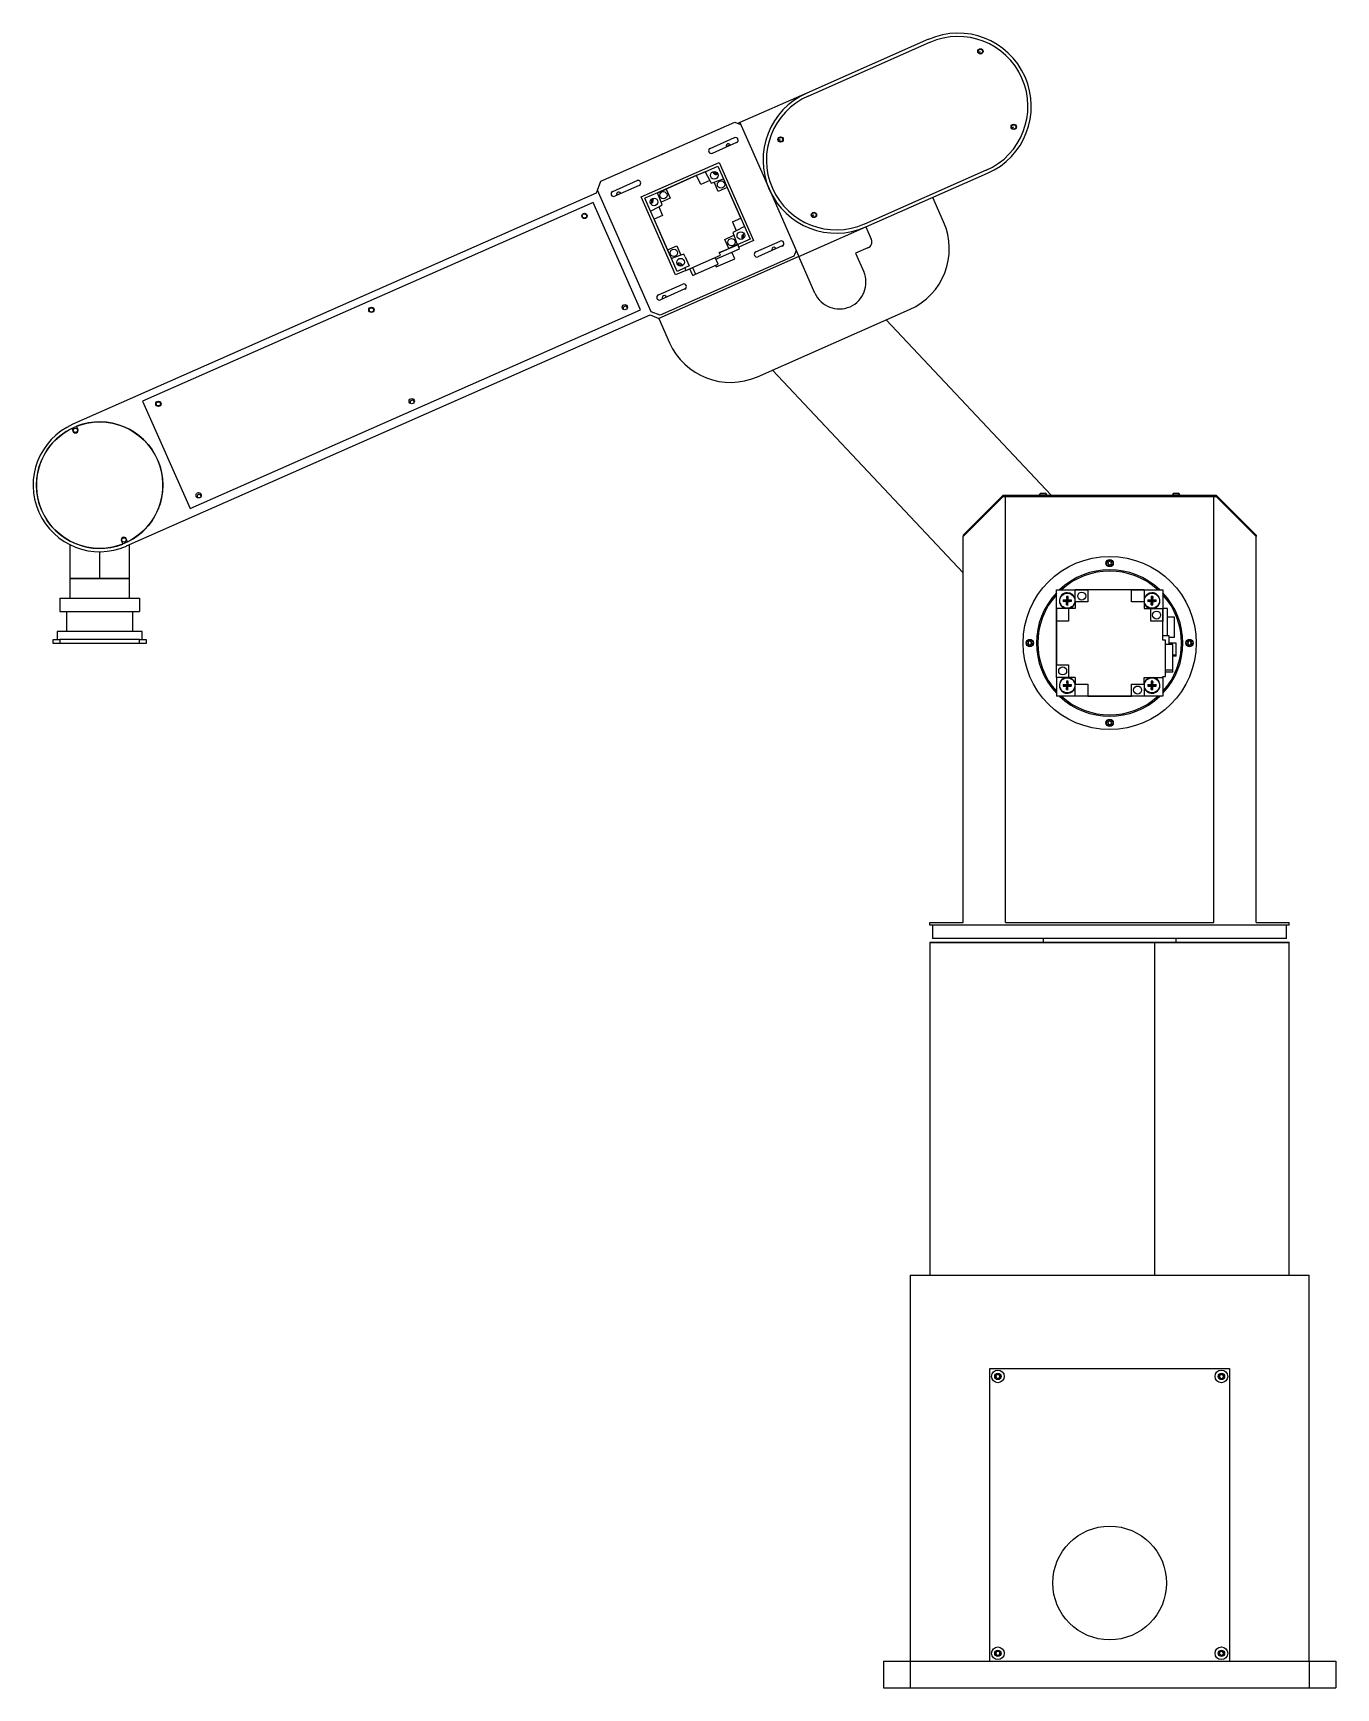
# Model space of a CAD drawing. Header units: millimetres. Extents: x 20619 to 36223, y 3512 to 8014.
# Drawn here: x 20619 to 21598, y 4922 to 6165 of the extents above; entities that cross this region are included whole.
import ezdxf

# ---------------------------------------------------------------- set-up
doc = ezdxf.new("R2010")
doc.units = ezdxf.units.MM
doc.layers.get('0').update_dxf_attribs({"lineweight": 35})

msp = doc.modelspace()

# ---------------------------------------------------------------- linework, layer by layer
at = {"color": 7, "linetype": 'Continuous', "lineweight": 25}
for p, q in [((21292.3, 6160.4), (21200.8, 6120)), ((21201.8, 6117.7), (21293.3, 6158.1)), ((21329.8, 6150.7), (21331.3, 6151.3)), ((21200.8, 6120), (21150.5, 6097.8)), ((21046.2, 6053.7), (21146.8, 6098.1)), ((21146.8, 6098.1), (21151.1, 6096.4)), ((21150.5, 6097.8), (21149.1, 6097.2)), ((21150.5, 6097.8), (21172.7, 6047.5)), ((21354.8, 6093.9), (21356.3, 6094.6)), ((21128.2, 6078.4), (21146.5, 6086.5)), ((21148.1, 6082.8), (21129.8, 6074.7)), ((21143.3, 6081), (21140.3, 6079.6)), ((21179.7, 6084.5), (21181.2, 6085.1)), ((21076.5, 6041.9), (21135.1, 6067.8)), ((21091.7, 6073.8), (21092.7, 6074.7)), ((21093, 6074.3), (21092.7, 6074.7)), ((21135.1, 6067.8), (21160.9, 6009.2)), ((21118.3, 6058.2), (21088.7, 6045.1)), ((21118, 6058), (21095.2, 6047.9)), ((21124.5, 6060.9), (21118, 6058)), ((21121.1, 6051.2), (21118, 6058)), ((21118.3, 6058.2), (21124.4, 6060.9)), ((21118.3, 6058.2), (21118.3, 6058.1)), ((21124.4, 6060.9), (21134, 6065.1)), ((21124.4, 6060.9), (21124.5, 6060.9)), ((21124.5, 6060.9), (21127.9, 6054.3)), ((21131.2, 6053), (21138.2, 6055.5)), ((21134, 6065.1), (21138.3, 6055.5)), ((21138.2, 6055.5), (21141.1, 6049.1)), ((21138.2, 6055.5), (21138.3, 6055.5)), ((21151.3, 6026), (21138.3, 6055.5)), ((21335.7, 6062), (21244.2, 6021.6)), ((21245.2, 6019.4), (21336.7, 6059.7)), ((21042.7, 6044.8), (20649.3, 5871.2)), ((21043.6, 6047.1), (21042.7, 6044.8)), ((21043.6, 6047.1), (21046.2, 6053.7)), ((21084, 5955.6), (21043.6, 6047.1)), ((21055, 6046.1), (21073.3, 6054.2)), ((21074.9, 6050.5), (21056.6, 6042.4)), ((21060.9, 6044.6), (21058, 6043.3)), ((21088.7, 6045.1), (21079.1, 6040.9)), ((21088.7, 6045.1), (21095.2, 6047.9)), ((21091.3, 6038.1), (21088.7, 6045.1)), ((21088.7, 6045.1), (21088.7, 6045.1)), ((21095.2, 6047.9), (21098.2, 6041.1)), ((21127.9, 6054.3), (21121.1, 6051.2)), ((21127.9, 6054.3), (21129, 6052.2)), ((21129, 6052.2), (21131.2, 6053)), ((21134.2, 6046.1), (21131.2, 6053)), ((21141.1, 6049.1), (21134.2, 6046.1)), ((21141.1, 6049.1), (21151.3, 6026)), ((21172.7, 6047.5), (21194.9, 5997.1)), ((21040.4, 6037.7), (20701.8, 5888.4)), ((21075.9, 5957.2), (21040.4, 6037.7)), ((21102.3, 5983.4), (21076.5, 6041.9)), ((21083.4, 6031.3), (21079.1, 6040.9)), ((21083.4, 6031.3), (21089.6, 6034.6)), ((21086.1, 6025.2), (21083.4, 6031.3)), ((21086.1, 6025.2), (21083.4, 6031.3)), ((21083.4, 6031.3), (21083.4, 6031.3)), ((21089.6, 6034.6), (21092.1, 6035.9)), ((21089.6, 6034.6), (21092.5, 6028)), ((21098.2, 6041.1), (21091.3, 6038.1)), ((21092.1, 6035.9), (21091.3, 6038.1)), ((21303.6, 6023.3), (21295.5, 6041.6)), ((21092.5, 6028), (21086.1, 6025.2)), ((21096.3, 6002.1), (21086.1, 6025.2)), ((21099.1, 5995.6), (21086.1, 6025.2)), ((21086.1, 6025.2), (21086.1, 6025.2)), ((21144.9, 6023.2), (21151.3, 6026)), ((21144.9, 6023.2), (21147.8, 6016.6)), ((21154, 6019.8), (21147.8, 6016.6)), ((21151.3, 6026), (21154, 6019.8)), ((21151.3, 6026), (21151.3, 6026)), ((21151.3, 6026), (21154, 6019.8)), ((21154, 6019.8), (21154, 6019.8)), ((21154, 6019.8), (21158.3, 6010.2)), ((21194.9, 5997.1), (21245.2, 6019.4)), ((21204.8, 6027.7), (21206.2, 6028.4)), ((21245.2, 6019.4), (21249.2, 6010.2)), ((21096.3, 6002.1), (21103.2, 6005.1)), ((21103.2, 6005.1), (21106.2, 5998.2)), ((21135.1, 6000), (21148.7, 6006)), ((21139.2, 6010), (21146.1, 6013.1)), ((21142.2, 6003.2), (21139.2, 6010)), ((21148.6, 6006.1), (21142.2, 6003.2)), ((21147.8, 6016.6), (21145.3, 6015.3)), ((21145.3, 6015.3), (21146.1, 6013.1)), ((21146.1, 6013.1), (21148.6, 6006.1)), ((21148.6, 6006.1), (21148.7, 6006)), ((21148.9, 6006.1), (21148.7, 6006)), ((21158.3, 6010.2), (21148.9, 6006.1)), ((21150.3, 6003), (21148.9, 6006.1)), ((21160.9, 6009.2), (21149.7, 6004.3)), ((21152.3, 6011.2), (21152.2, 6011)), ((21162.5, 6000.6), (21180.8, 6008.7)), ((21182.4, 6005.1), (21164.1, 5997)), ((21194.9, 5997.1), (21089.7, 5950.7)), ((21191.2, 5997.5), (21090.6, 5953.1)), ((21099.2, 5995.6), (21096.3, 6002.1)), ((21099.2, 5995.6), (21099.1, 5995.6)), ((21103.4, 5986), (21099.1, 5995.6)), ((21106.2, 5998.2), (21099.2, 5995.6)), ((21108.4, 5998.9), (21106.2, 5998.2)), ((21109.4, 5996.9), (21108.4, 5998.9)), ((21109.4, 5996.9), (21112.5, 5990.1)), ((21109.9, 5986.7), (21135.9, 5998.2)), ((21134.3, 5991.5), (21132.1, 5996.5)), ((21132.6, 5995.2), (21150.3, 6003)), ((21132.8, 5989.4), (21146.7, 5995.5)), ((21135.1, 6000.1), (21142.2, 6003.2)), ((21135.9, 5998.2), (21135.1, 6000.1)), ((21146.7, 5995.5), (21144.5, 6000.5)), ((21174.6, 6001.9), (21177.6, 6003.2)), ((21192.9, 6001.7), (21191.2, 5997.5)), ((21207, 5969.7), (21194.9, 5997.1)), ((21246.7, 6003.6), (21237.5, 5999.6)), ((21237.5, 5999.6), (21243.6, 5985.8)), ((21109.9, 5986.7), (21102.3, 5983.4)), ((21109.1, 5988.6), (21103.4, 5986)), ((21112.5, 5990.1), (21109.1, 5988.6)), ((21109.1, 5988.6), (21109.9, 5986.7)), ((21115.1, 5983), (21112.9, 5988)), ((21114.9, 5988.9), (21117.1, 5983.9)), ((21115.1, 5983), (21117.1, 5983.9)), ((21117.1, 5983.9), (21134.3, 5991.5)), ((21132.3, 5990.6), (21132.8, 5989.4)), ((21089.3, 5968.3), (21107.6, 5976.4)), ((21109.2, 5972.8), (21090.9, 5964.7)), ((20737.4, 5807.9), (21075.9, 5957.2)), ((21090.6, 5953.1), (21084, 5955.6)), ((21092.3, 5965.5), (21095.3, 5966.9)), ((21163.7, 5906.9), (21278, 5957.3)), ((20689.7, 5779.7), (21083.1, 5953.3)), ((21083.1, 5953.3), (21089.7, 5950.7)), ((21089.7, 5950.7), (21097.7, 5932.4)), ((21260.5, 5949.6), (21384.4, 5817.8)), ((21175.1, 5911.9), (21318.4, 5759.5)), ((20701.8, 5888.4), (20737.4, 5807.9)), ((20653.2, 5867.4), (20652.2, 5869.7)), ((20648.5, 5868.1), (20649.5, 5865.8)), ((21377, 5819.4), (21379.8, 5819.4)), ((21477, 5819.4), (21479.8, 5819.4)), ((21318.4, 5787.8), (21348.4, 5817.8)), ((21344.2, 5812.6), (21318.4, 5786.8)), ((21344.2, 5812.6), (21348.4, 5816.8)), ((21348.4, 5817.8), (21508.4, 5817.8)), ((21348.4, 5817.8), (21348.4, 5816.8)), ((21348.4, 5816.8), (21508.4, 5816.8)), ((21350.1, 5496.8), (21350.1, 5816.8)), ((21350.1, 5816.8), (21506.7, 5816.8)), ((21375.6, 5818.2), (21375.6, 5817.8)), ((21375.6, 5818.2), (21381.3, 5818.2)), ((21381.3, 5817.8), (21381.3, 5818.2)), ((21475.6, 5818.2), (21475.6, 5817.8)), ((21475.6, 5818.2), (21481.3, 5818.2)), ((21481.3, 5817.8), (21481.3, 5818.2)), ((21506.7, 5496.8), (21506.7, 5816.8)), ((21508.4, 5816.8), (21508.4, 5817.8)), ((21508.4, 5817.8), (21538.4, 5787.8)), ((21508.4, 5816.8), (21512.6, 5812.6)), ((21538.4, 5786.8), (21512.6, 5812.6)), ((20685.8, 5783.5), (20686.8, 5781.2)), ((20690.5, 5782.8), (20689.5, 5785.1)), ((21318.4, 5787.8), (21318.4, 5786.8)), ((21318.4, 5496.8), (21318.4, 5786.8)), ((21538.4, 5787.8), (21538.4, 5786.8)), ((21538.4, 5496.8), (21538.4, 5786.8)), ((20647, 5780.8), (20647, 5755.4)), ((20669.5, 5775.4), (20669.5, 5755.4)), ((20692, 5755.4), (20692, 5780.7)), ((21426.9, 5766.8), (21427.7, 5768.1)), ((21426.9, 5766.8), (21427.7, 5765.5)), ((21429.1, 5768.1), (21427.7, 5768.1)), ((21427.7, 5765.5), (21429.1, 5765.5)), ((21429.1, 5768.1), (21429.9, 5766.8)), ((21429.9, 5766.8), (21429.1, 5765.5)), ((20647, 5755.4), (20647, 5740.4)), ((20647, 5755.4), (20692, 5755.4)), ((20669.5, 5755.4), (20647, 5755.4)), ((20692, 5755.4), (20669.5, 5755.4)), ((20692, 5740.4), (20692, 5755.4)), ((21388.4, 5746.8), (21402.5, 5746.8)), ((21388.4, 5732.7), (21388.4, 5746.8)), ((21454.4, 5746.8), (21402.5, 5746.8)), ((21402.5, 5746.8), (21402.5, 5746.7)), ((21402.5, 5746.7), (21412.1, 5746.7)), ((21402.5, 5737.7), (21402.5, 5746.7)), ((21412.1, 5746.7), (21412.1, 5737.7)), ((21444.8, 5746.7), (21412.1, 5746.7)), ((21444.8, 5737.7), (21444.8, 5746.7)), ((21444.8, 5746.7), (21454.4, 5746.7)), ((21454.4, 5746.7), (21454.4, 5746.8)), ((21454.4, 5746.8), (21468.4, 5746.8)), ((21454.4, 5746.7), (21454.4, 5737.7)), ((21468.4, 5746.8), (21468.4, 5732.8)), ((20639.5, 5740.4), (20639.5, 5730.4)), ((20639.5, 5740.4), (20699.5, 5740.4)), ((20699.5, 5740.4), (20699.5, 5730.4)), ((21388.4, 5680.8), (21388.4, 5732.7)), ((21388.5, 5732.7), (21388.4, 5732.7)), ((21388.5, 5732.7), (21388.5, 5723.1)), ((21397.5, 5732.7), (21388.5, 5732.7)), ((21393.5, 5739.1), (21396.3, 5738.9)), ((21393.5, 5738.1), (21396.3, 5738.3)), ((21396.3, 5738.9), (21396, 5739.2)), ((21396, 5738), (21396.3, 5738.3)), ((21396.1, 5741.7), (21396.3, 5738.9)), ((21396.1, 5735.6), (21396.3, 5738.3)), ((21396.3, 5738.9), (21396.3, 5738.3)), ((21396.3, 5738.9), (21396.9, 5738.9)), ((21396.9, 5738.3), (21396.3, 5738.3)), ((21397.1, 5741.7), (21396.9, 5738.9)), ((21397.2, 5739.2), (21396.9, 5738.9)), ((21399.6, 5739.1), (21396.9, 5738.9)), ((21396.9, 5738.3), (21396.9, 5738.9)), ((21396.9, 5738.3), (21397.2, 5738)), ((21399.6, 5738.1), (21396.9, 5738.3)), ((21397.1, 5735.6), (21396.9, 5738.3)), ((21397.5, 5732.7), (21397.5, 5723.1)), ((21402.5, 5732.7), (21397.5, 5732.7)), ((21402.5, 5737.7), (21402.5, 5732.7)), ((21412.1, 5737.7), (21402.5, 5737.7)), ((21454.4, 5737.7), (21444.8, 5737.7)), ((21454.4, 5737.7), (21454.4, 5732.7)), ((21454.4, 5732.7), (21459.4, 5732.7)), ((21457.2, 5739.1), (21459.9, 5738.9)), ((21457.2, 5738.1), (21459.9, 5738.3)), ((21459.4, 5723.1), (21459.4, 5732.7)), ((21459.4, 5732.7), (21468.4, 5732.7)), ((21459.7, 5741.7), (21459.9, 5738.9)), ((21459.9, 5738.9), (21459.7, 5739.2)), ((21459.7, 5738), (21459.9, 5738.3)), ((21459.7, 5735.6), (21459.9, 5738.3)), ((21459.9, 5738.9), (21459.9, 5738.3)), ((21459.9, 5738.9), (21460.5, 5738.9)), ((21460.5, 5738.3), (21459.9, 5738.3)), ((21460.8, 5741.7), (21460.5, 5738.9)), ((21460.8, 5739.2), (21460.5, 5738.9)), ((21463.3, 5739.1), (21460.5, 5738.9)), ((21460.5, 5738.3), (21460.5, 5738.9)), ((21460.8, 5735.6), (21460.5, 5738.3)), ((21460.5, 5738.3), (21460.8, 5738)), ((21463.3, 5738.1), (21460.5, 5738.3)), ((21468.4, 5732.8), (21468.4, 5732.7)), ((21471.8, 5732.8), (21468.4, 5732.8)), ((21468.4, 5732.7), (21468.4, 5723.1)), ((21468.4, 5709), (21468.4, 5732.7)), ((21468.4, 5732.7), (21468.4, 5732.7)), ((21471.8, 5712.3), (21471.8, 5732.8)), ((20639.5, 5730.4), (20699.5, 5730.4)), ((20644.5, 5730.4), (20644.5, 5715.4)), ((20694.5, 5715.4), (20694.5, 5730.4)), ((21388.5, 5723.1), (21388.5, 5690.4)), ((21397.5, 5723.1), (21388.5, 5723.1)), ((21468.4, 5723.1), (21459.4, 5723.1)), ((21468.4, 5709), (21468.4, 5723.1)), ((21477.2, 5726.3), (21471.8, 5726.3)), ((21477.2, 5711.2), (21477.2, 5726.3)), ((20634.5, 5706.4), (20634.5, 5709.4)), ((20634.5, 5709.4), (20639.5, 5709.4)), ((20637.5, 5715.4), (20637.5, 5709.4)), ((20701.5, 5715.4), (20637.5, 5715.4)), ((20639.5, 5709.4), (20639.5, 5706.4)), ((20699.5, 5709.4), (20639.5, 5709.4)), ((20699.5, 5706.4), (20699.5, 5709.4)), ((20699.5, 5709.4), (20704.5, 5709.4)), ((20701.5, 5709.4), (20701.5, 5715.4)), ((20704.5, 5709.4), (20704.5, 5706.4)), ((21366.9, 5706.8), (21367.7, 5708.1)), ((21366.9, 5706.8), (21367.7, 5705.5)), ((21369.1, 5708.1), (21367.7, 5708.1)), ((21369.1, 5708.1), (21369.9, 5706.8)), ((21369.9, 5706.8), (21369.1, 5705.5)), ((21473, 5712.3), (21468.4, 5712.3)), ((21470.4, 5709), (21468.4, 5709)), ((21470.4, 5681.6), (21470.4, 5709)), ((21473, 5705.6), (21473, 5712.3)), ((21473, 5711.2), (21477.2, 5711.2)), ((21478.5, 5706.6), (21473, 5706.6)), ((21478.5, 5697.9), (21478.5, 5706.6)), ((21486.9, 5706.8), (21487.7, 5708.1)), ((21486.9, 5706.8), (21487.7, 5705.5)), ((21489.1, 5708.1), (21487.7, 5708.1)), ((21489.1, 5708.1), (21489.9, 5706.8)), ((21489.9, 5706.8), (21489.1, 5705.5)), ((20639.5, 5706.4), (20634.5, 5706.4)), ((20699.5, 5706.4), (20639.5, 5706.4)), ((20704.5, 5706.4), (20699.5, 5706.4)), ((21367.7, 5705.5), (21369.1, 5705.5)), ((21475.9, 5705.6), (21470.4, 5705.6)), ((21475.9, 5686.7), (21475.9, 5705.6)), ((21475.9, 5697.9), (21478.5, 5697.9)), ((21478.5, 5697), (21475.9, 5697)), ((21478.5, 5697), (21478.5, 5697.9)), ((21487.7, 5705.5), (21489.1, 5705.5)), ((21388.5, 5690.4), (21397.5, 5690.4)), ((21388.5, 5680.8), (21388.5, 5690.4)), ((21397.5, 5690.4), (21397.5, 5680.8)), ((21470.4, 5686.7), (21475.9, 5686.7)), ((21475.9, 5685), (21470.4, 5685)), ((21475.9, 5685), (21475.9, 5686.7)), ((21388.5, 5680.8), (21388.4, 5680.8)), ((21388.4, 5680.8), (21388.4, 5666.8)), ((21397.5, 5680.8), (21388.5, 5680.8)), ((21393.5, 5675.5), (21396.3, 5675.3)), ((21393.5, 5674.4), (21396.3, 5674.7)), ((21396.3, 5675.3), (21396, 5675.5)), ((21396, 5674.4), (21396.3, 5674.7)), ((21396.1, 5678), (21396.3, 5675.3)), ((21396.1, 5671.9), (21396.3, 5674.7)), ((21396.3, 5675.3), (21396.3, 5674.7)), ((21396.3, 5675.3), (21396.9, 5675.3)), ((21396.9, 5674.7), (21396.3, 5674.7)), ((21397.1, 5678), (21396.9, 5675.3)), ((21399.6, 5675.5), (21396.9, 5675.3)), ((21397.2, 5675.5), (21396.9, 5675.3)), ((21396.9, 5674.7), (21396.9, 5675.3)), ((21397.1, 5671.9), (21396.9, 5674.7)), ((21396.9, 5674.7), (21397.2, 5674.4)), ((21399.6, 5674.4), (21396.9, 5674.7)), ((21402.5, 5680.8), (21397.5, 5680.8)), ((21402.5, 5680.8), (21402.5, 5675.8)), ((21402.5, 5675.8), (21412.1, 5675.8)), ((21402.5, 5666.8), (21402.5, 5675.8)), ((21412.1, 5675.8), (21412.1, 5666.8)), ((21444.8, 5675.8), (21454.4, 5675.8)), ((21444.8, 5666.8), (21444.8, 5675.8)), ((21454.4, 5680.8), (21468.4, 5680.8)), ((21454.4, 5675.8), (21454.4, 5680.8)), ((21454.4, 5675.8), (21454.4, 5666.8)), ((21457.2, 5675.5), (21459.9, 5675.3)), ((21457.2, 5674.4), (21459.9, 5674.7)), ((21459.7, 5678), (21459.9, 5675.3)), ((21459.9, 5675.3), (21459.7, 5675.5)), ((21459.7, 5674.4), (21459.9, 5674.7)), ((21459.7, 5671.9), (21459.9, 5674.7)), ((21459.9, 5675.3), (21459.9, 5674.7)), ((21459.9, 5675.3), (21460.5, 5675.3)), ((21460.5, 5674.7), (21459.9, 5674.7)), ((21460.8, 5678), (21460.5, 5675.3)), ((21463.3, 5675.5), (21460.5, 5675.3)), ((21460.8, 5675.5), (21460.5, 5675.3)), ((21460.5, 5674.7), (21460.5, 5675.3)), ((21460.5, 5674.7), (21460.8, 5674.4)), ((21463.3, 5674.4), (21460.5, 5674.7)), ((21460.8, 5671.9), (21460.5, 5674.7)), ((21468.4, 5680.8), (21468.4, 5681.6)), ((21468.4, 5681.6), (21470.4, 5681.6)), ((21468.4, 5680.8), (21468.4, 5681.6)), ((21468.4, 5680.8), (21468.4, 5680.8)), ((21468.4, 5680.8), (21468.4, 5666.8)), ((21402.5, 5666.8), (21388.4, 5666.8)), ((21412.1, 5666.8), (21402.5, 5666.8)), ((21454.4, 5666.8), (21402.5, 5666.8)), ((21402.5, 5666.8), (21402.5, 5666.8)), ((21412.1, 5666.8), (21444.8, 5666.8)), ((21454.4, 5666.8), (21444.8, 5666.8)), ((21454.4, 5666.8), (21454.4, 5666.8)), ((21468.4, 5666.8), (21454.4, 5666.8)), ((21426.9, 5646.8), (21427.7, 5648.1)), ((21426.9, 5646.8), (21427.7, 5645.5)), ((21429.1, 5648.1), (21427.7, 5648.1)), ((21427.7, 5645.5), (21429.1, 5645.5)), ((21429.1, 5648.1), (21429.9, 5646.8)), ((21429.9, 5646.8), (21429.1, 5645.5)), ((21293.4, 5496.8), (21318.4, 5496.8)), ((21293.4, 5494.8), (21293.4, 5496.8)), ((21350.1, 5496.8), (21506.7, 5496.8)), ((21538.4, 5496.8), (21563.4, 5496.8)), ((21563.4, 5494.8), (21563.4, 5496.8)), ((21563.4, 5494.8), (21293.4, 5494.8)), ((21295.4, 5494.8), (21295.4, 5484.8)), ((21561.4, 5484.8), (21295.4, 5484.8)), ((21378.4, 5484.8), (21378.4, 5481.8)), ((21478.4, 5482), (21478.4, 5484.8)), ((21561.4, 5484.8), (21561.4, 5494.8)), ((21293.4, 5481.8), (21293.4, 5231.8)), ((21293.4, 5481.8), (21293.4, 5231.8)), ((21462.3, 5481.8), (21293.4, 5481.8)), ((21293.6, 5231.8), (21293.6, 5481.8)), ((21293.6, 5481.8), (21563.4, 5481.8)), ((21461.8, 5481.8), (21461.8, 5482)), ((21461.8, 5482), (21462.3, 5482)), ((21462.3, 5232), (21462.3, 5482)), ((21462.3, 5482), (21563.4, 5482)), ((21462.3, 5231.8), (21462.3, 5481.8)), ((21563.4, 5232), (21563.4, 5482)), ((21563.4, 5231.8), (21563.4, 5481.8)), ((21278.4, 5231.8), (21278.4, 4941.8)), ((21278.4, 5231.8), (21578.4, 5231.8)), ((21462.3, 5232), (21563.4, 5232)), ((21578.4, 4941.8), (21578.4, 5231.8)), ((21338.4, 4941.8), (21338.4, 5161.8)), ((21338.4, 5161.8), (21518.4, 5161.8)), ((21518.4, 5161.8), (21518.4, 4941.8)), ((21342.8, 5155.1), (21343, 5156.8)), ((21344.2, 5154.1), (21342.8, 5155.1)), ((21343, 5156.8), (21344.6, 5157.5)), ((21345.8, 5154.7), (21344.2, 5154.1)), ((21344.6, 5157.5), (21346, 5156.4)), ((21346, 5156.4), (21345.8, 5154.7)), ((21510.8, 5155.1), (21511, 5156.8)), ((21512.2, 5154.1), (21510.8, 5155.1)), ((21511, 5156.8), (21512.6, 5157.5)), ((21513.8, 5154.8), (21512.2, 5154.1)), ((21512.6, 5157.5), (21514, 5156.5)), ((21514, 5156.5), (21513.8, 5154.8)), ((21342.7, 4948), (21343.7, 4949.4)), ((21343.7, 4949.4), (21345.5, 4949.2)), ((21345.5, 4949.2), (21346.1, 4947.6)), ((21510.8, 4947.1), (21511, 4948.8)), ((21511, 4948.8), (21512.6, 4949.5)), ((21512.6, 4949.5), (21514, 4948.5)), ((21514, 4948.5), (21513.8, 4946.8)), ((21258.4, 4941.8), (21258.4, 4921.8)), ((21258.4, 4941.8), (21278.4, 4941.8)), ((21278.4, 4941.8), (21278.4, 4921.8)), ((21278.4, 4941.8), (21578.4, 4941.8)), ((21343.4, 4946.4), (21342.7, 4948)), ((21345.1, 4946.2), (21343.4, 4946.4)), ((21346.1, 4947.6), (21345.1, 4946.2)), ((21512.2, 4946.1), (21510.8, 4947.1)), ((21513.8, 4946.8), (21512.2, 4946.1)), ((21578.4, 4941.8), (21578.4, 4921.8)), ((21578.4, 4941.8), (21598.4, 4941.8)), ((21598.4, 4941.8), (21598.4, 4921.8)), ((21258.4, 4921.8), (21278.4, 4921.8)), ((21278.4, 4921.8), (21578.4, 4921.8)), ((21578.4, 4921.8), (21598.4, 4921.8))]:
    msp.add_line(p, q, dxfattribs=at)
at = {"color": 7, "linetype": 'Continuous', "lineweight": 25, "flags": 128}
for points in [[(21084, 6037.9), (21084.3, 6037.5), (21084.3, 6037.4)], [(21084.7, 6040.8), (21084.8, 6040.7), (21085.3, 6040)], [(21152.1, 6011.2), (21152.1, 6011.2), (21152.6, 6011.3)], [(21106.9, 5991.1), (21107, 5990.4), (21107, 5990.2)]]:
    msp.add_lwpolyline(points, dxfattribs=at)
at = {"color": 7, "linetype": 'Continuous', "lineweight": 25}
for centre, radius in [((21331.3, 6151.3), 2), ((21331.3, 6151.3), 1.62), ((21356.3, 6094.6), 2), ((21356.3, 6094.6), 1.62), ((21181.2, 6085.1), 2), ((21181.2, 6085.1), 1.62), ((21131.3, 6058.2), 2.9), ((21093.1, 6043.2), 2.75), ((21136.4, 6051.2), 2.75), ((21086.1, 6038.2), 2.9), ((21206.2, 6028.4), 2), ((21206.2, 6028.4), 1.62), ((21033.8, 6027.7), 2), ((21033.8, 6027.7), 1.62), ((21144.3, 6007.9), 2.75), ((21151.3, 6012.9), 2.9), ((21101, 6000), 2.75), ((21106, 5992.9), 2.9), ((20873.7, 5957.1), 2), ((20873.7, 5957.1), 1.62), ((21064.1, 5959.1), 2), ((20713.6, 5886.5), 2), ((20713.6, 5886.5), 1.62), ((20904, 5888.5), 2), ((20669.5, 5825.4), 47.5), ((20651.3, 5866.6), 1.62), ((20743.9, 5817.8), 2), ((20687.7, 5784.3), 1.62), ((21428.4, 5706.8), 65), ((21428.4, 5766.8), 2.75), ((21428.4, 5766.8), 2.45), ((21396.6, 5738.6), 5.69), ((21407.4, 5742.1), 3), ((21460.2, 5738.6), 5.69), ((21463.7, 5727.8), 3), ((21368.4, 5706.8), 2.75), ((21368.4, 5706.8), 2.45), ((21488.4, 5706.8), 2.75), ((21488.4, 5706.8), 2.45), ((21393.1, 5685.8), 3), ((21396.6, 5675), 5.69), ((21449.4, 5671.5), 3), ((21460.2, 5675), 5.69), ((21428.4, 5646.8), 2.75), ((21428.4, 5646.8), 2.45), ((21344.4, 5155.8), 4.75), ((21512.4, 5155.8), 4.75), ((21344.4, 5155.8), 2.38), ((21512.4, 5155.8), 2.38), ((21428.4, 5000.6), 42.7), ((21344.4, 4947.8), 4.75), ((21344.4, 4947.8), 2.38), ((21512.4, 4947.8), 4.75), ((21512.4, 4947.8), 2.38)]:
    msp.add_circle(centre, radius, dxfattribs=at)
for centre, radius, start, end in [((21314.5, 6110), 55, 293.8082, 113.8082), ((21314.5, 6110), 52.5, 293.8082, 113.8082), ((21223, 6069.7), 55, 113.8082, 293.8082), ((21223, 6069.7), 52.5, 113.8082, 293.8082), ((21141.8, 6080.3), 1.62, 15.5713, 212.045), ((21147.3, 6084.6), 2, 293.8082, 113.8082), ((21129, 6076.6), 2, 113.8082, 293.8082), ((21132.4, 6060.8), 2, 176.4714, 321.145), ((21131.3, 6058.2), 2.07, 23.8082, 114.4484), ((21131.3, 6058.2), 1.62, 24.0318, 113.5846), ((21055.8, 6044.3), 2, 113.8082, 293.8082), ((21059.5, 6044), 1.62, 15.5713, 212.045), ((21074.1, 6052.4), 2, 293.8082, 113.8082), ((21083.5, 6039.2), 2, 266.4714, 23.8082), ((21086.1, 6038.2), 2.07, 113.168, 204.4484), ((21257.9, 6003.1), 50, 293.8082, 23.8082), ((21153.9, 6011.9), 2, 86.4714, 231.145), ((21151.3, 6012.9), 2.07, 293.6443, 23.8082), ((21181.6, 6006.9), 2, 293.8082, 113.8082), ((21244.7, 6008.2), 5, 293.8082, 23.8082), ((21163.3, 5998.8), 2, 113.8082, 293.8082), ((21176.1, 6002.5), 1.62, 15.5713, 212.045), ((21105, 5990.3), 2, 23.8082, 141.145), ((21106, 5992.9), 2.07, 203.168, 294.4484), ((21225.3, 5977.8), 20, 203.8082, 23.8082), ((21090.1, 5966.5), 2, 113.8082, 293.8082), ((21093.8, 5966.2), 1.62, 15.5713, 212.045), ((21108.4, 5974.6), 2, 293.8082, 113.8082), ((21064.5, 5958.2), 1.62, 17.2129, 210.4034), ((21143.5, 5952.6), 50, 203.8082, 293.8082), ((20904.4, 5887.6), 1.62, 17.213, 210.4034), ((20669.5, 5825.4), 50, 113.8082, 293.8082), ((20669.5, 5825.4), 47.5, 296.2214, 111.395), ((20669.5, 5825.4), 47.5, 116.2214, 291.395), ((20651.3, 5866.6), 2, 203.8082, 23.8082), ((20744.3, 5816.9), 1.62, 17.2128, 210.4036), ((21378.4, 5816.4), 3.35, 115.1629, 148.2537), ((21378.4, 5816.4), 3.35, 31.7463, 64.8371), ((21478.4, 5816.4), 3.35, 115.1629, 148.2537), ((21478.4, 5816.4), 3.35, 31.7463, 64.8371), ((20687.7, 5784.3), 2, 23.8082, 203.8082), ((21428.4, 5706.8), 55, 46.6582, 133.3418), ((21428.4, 5706.8), 54, 47.7946, 132.2054), ((21428.4, 5766.8), 1.28, 150, 210), ((21428.4, 5766.8), 1.28, 90, 150), ((21428.4, 5766.8), 1.28, 210, 270), ((21428.4, 5766.8), 1.28, 30, 90), ((21428.4, 5766.8), 1.28, 270, 330), ((21428.4, 5766.8), 1.28, 330, 30), ((21428.4, 5706.8), 55, 136.6582, 223.3418), ((21396.6, 5738.6), 6, 90, 258.0423), ((21396.6, 5738.6), 6, 11.9577, 90), ((21460.2, 5738.6), 6, 90, 168.0423), ((21460.2, 5738.6), 6, 281.9577, 90), ((21428.4, 5706.8), 55, 316.6582, 43.3418), ((21428.4, 5706.8), 54, 137.7946, 222.2054), ((21396.5, 5612.3), 126.8, 90.2319, 91.3536), ((21408, 5738.6), 14.5, 177.889, 182.111), ((21396.5, 5864.9), 126.8, 268.6464, 269.7681), ((21522.9, 5738.7), 126.8, 178.6464, 179.7681), ((21522.9, 5738.6), 126.8, 180.2319, 181.3536), ((21396.6, 5727.2), 14.5, 87.889, 92.111), ((21396.6, 5750), 14.5, 267.889, 272.111), ((21270.3, 5738.7), 126.8, 0.2319, 1.3536), ((21270.3, 5738.6), 126.8, 358.6464, 359.7681), ((21396.6, 5612.3), 126.8, 88.6464, 89.7681), ((21396.6, 5864.9), 126.8, 270.2319, 271.3536), ((21396.6, 5738.6), 6, 281.9577, 348.0423), ((21385.2, 5738.6), 14.5, 357.889, 2.111), ((21460.2, 5738.6), 6, 191.9577, 258.0423), ((21460.2, 5612.3), 126.8, 90.2319, 91.3536), ((21471.6, 5738.6), 14.5, 177.889, 182.111), ((21460.2, 5864.9), 126.8, 268.6464, 269.7681), ((21460.2, 5727.2), 14.5, 87.889, 92.111), ((21586.5, 5738.7), 126.8, 178.6464, 179.7681), ((21586.5, 5738.6), 126.8, 180.2319, 181.3536), ((21460.2, 5750), 14.5, 267.889, 272.111), ((21334, 5738.7), 126.8, 0.2319, 1.3536), ((21460.3, 5612.3), 126.8, 88.6464, 89.7681), ((21460.3, 5864.9), 126.8, 270.2319, 271.3536), ((21334, 5738.6), 126.8, 358.6464, 359.7681), ((21448.8, 5738.6), 14.5, 357.889, 2.111), ((21428.4, 5706.8), 54, 317.7946, 42.2054), ((21368.4, 5706.8), 1.28, 150, 210), ((21368.4, 5706.8), 1.28, 90, 150), ((21368.4, 5706.8), 1.28, 30, 90), ((21368.4, 5706.8), 1.28, 330, 30), ((21488.4, 5706.8), 1.28, 150, 210), ((21488.4, 5706.8), 1.28, 90, 150), ((21488.4, 5706.8), 1.28, 30, 90), ((21488.4, 5706.8), 1.28, 330, 30), ((21368.4, 5706.8), 1.28, 210, 270), ((21368.4, 5706.8), 1.28, 270, 330), ((21488.4, 5706.8), 1.28, 210, 270), ((21488.4, 5706.8), 1.28, 270, 330), ((21396.6, 5675), 6, 101.9577, 348.0423), ((21396.5, 5548.7), 126.8, 90.2319, 91.3536), ((21408, 5675), 14.5, 177.889, 182.111), ((21396.5, 5801.2), 126.8, 268.6464, 269.7681), ((21522.9, 5675), 126.8, 178.6464, 179.7681), ((21522.9, 5674.9), 126.8, 180.2319, 181.3536), ((21396.6, 5663.6), 14.5, 87.889, 92.111), ((21396.6, 5686.4), 14.5, 267.889, 272.111), ((21270.3, 5675), 126.8, 0.2319, 1.3536), ((21270.3, 5674.9), 126.8, 358.6464, 359.7681), ((21396.6, 5548.7), 126.8, 88.6464, 89.7681), ((21396.6, 5801.2), 126.8, 270.2319, 271.3536), ((21396.6, 5675), 6, 11.9577, 78.0423), ((21385.2, 5675), 14.5, 357.889, 2.111), ((21460.2, 5675), 6, 101.9577, 168.0423), ((21460.2, 5675), 6, 191.9577, 78.0423), ((21460.2, 5548.7), 126.8, 90.2319, 91.3536), ((21471.6, 5675), 14.5, 177.889, 182.111), ((21460.2, 5801.2), 126.8, 268.6464, 269.7681), ((21460.2, 5663.6), 14.5, 87.889, 92.111), ((21586.5, 5675), 126.8, 178.6464, 179.7681), ((21586.5, 5674.9), 126.8, 180.2319, 181.3536), ((21460.2, 5686.4), 14.5, 267.889, 272.111), ((21334, 5675), 126.8, 0.2319, 1.3536), ((21460.3, 5548.7), 126.8, 88.6464, 89.7681), ((21334, 5674.9), 126.8, 358.6464, 359.7681), ((21460.3, 5801.2), 126.8, 270.2319, 271.3536), ((21448.8, 5675), 14.5, 357.889, 2.111), ((21428.4, 5706.8), 55, 226.6582, 313.3418), ((21428.4, 5706.8), 54, 227.7946, 312.2054), ((21428.4, 5646.8), 1.28, 150, 210), ((21428.4, 5646.8), 1.28, 90, 150), ((21428.4, 5646.8), 1.28, 210, 270), ((21428.4, 5646.8), 1.28, 30, 90), ((21428.4, 5646.8), 1.28, 270, 330), ((21428.4, 5646.8), 1.28, 330, 30), ((21344.4, 5155.8), 1.5, 112.4483, 172.4483), ((21344.4, 5155.8), 1.5, 172.4483, 232.4483), ((21344.4, 5155.8), 1.5, 232.4483, 292.4483), ((21344.4, 5155.8), 1.5, 52.4483, 112.4483), ((21344.4, 5155.8), 1.5, 292.4483, 352.4483), ((21344.4, 5155.8), 1.5, 352.4483, 52.4483), ((21512.4, 5155.8), 1.5, 114.7962, 174.7962), ((21512.4, 5155.8), 1.5, 174.7962, 234.7962), ((21512.4, 5155.8), 1.5, 234.7962, 294.7962), ((21512.4, 5155.8), 1.5, 54.7962, 114.7962), ((21512.4, 5155.8), 1.5, 294.7962, 354.7962), ((21512.4, 5155.8), 1.5, 354.7962, 54.7962), ((21344.4, 4947.8), 1.5, 142.5227, 202.5227), ((21344.4, 4947.8), 1.5, 82.5227, 142.5227), ((21344.4, 4947.8), 1.5, 22.5227, 82.5227), ((21344.4, 4947.8), 1.5, 322.5227, 22.5227), ((21512.4, 4947.8), 1.5, 114.7962, 174.7962), ((21512.4, 4947.8), 1.5, 54.7962, 114.7962), ((21512.4, 4947.8), 1.5, 354.7962, 54.7962), ((21344.4, 4947.8), 1.5, 202.5227, 262.5227), ((21344.4, 4947.8), 1.5, 262.5227, 322.5227), ((21512.4, 4947.8), 1.5, 174.7962, 234.7962), ((21512.4, 4947.8), 1.5, 234.7962, 294.7962), ((21512.4, 4947.8), 1.5, 294.7962, 354.7962)]:
    msp.add_arc(centre, radius, start, end, dxfattribs=at)

doc.saveas('drawing.dxf')
